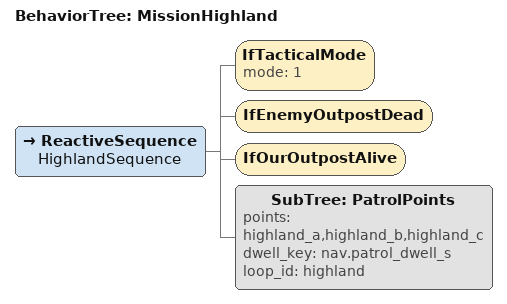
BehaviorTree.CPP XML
<?xml version="1.0"?>
<!--
  任务：敌方前哨被毁、我方前哨存活时，在中央高地 3 个点位循环巡逻。
  进入条件：战略模式 = kPatrol(1) 且敌方前哨已毁、我方前哨存活。
  退出条件：前哨条件变化（我方前哨被毁 / 敌方前哨重建）。
  抢占关系：低于进攻，高于后方巡逻 / 防守。
-->
<root BTCPP_format="4" main_tree_to_execute="MissionHighland">
  <BehaviorTree ID="MissionHighland">
    <ReactiveSequence name="HighlandSequence">
      <IfTacticalMode mode="1"/>
      <IfEnemyOutpostDead/>
      <IfOurOutpostAlive/>
      <SubTree ID="PatrolPoints" points="highland_a,highland_b,highland_c"
               dwell_key="nav.patrol_dwell_s" loop_id="highland"/>
    </ReactiveSequence>
  </BehaviorTree>
</root>
